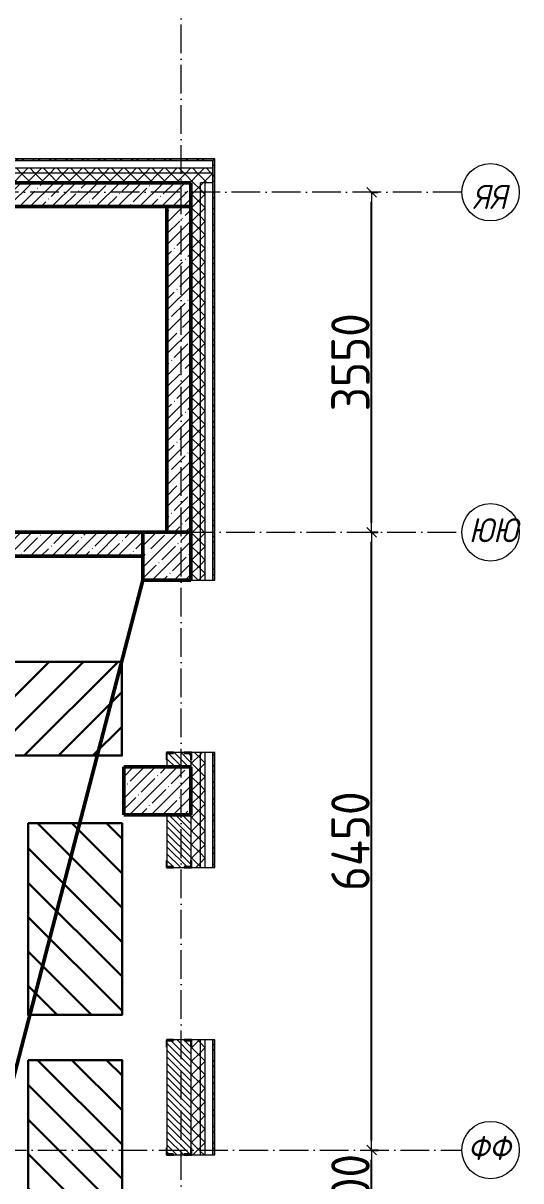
# Model space of a CAD drawing. Header units: millimetres. Extents: x -356862 to 418287, y 0 to 839748.
# Drawn here: x 241930 to 247119, y 534276 to 546362 of the extents above; entities that cross this region are included whole.
import ezdxf

# ---------------------------------------------------------------- set-up
doc = ezdxf.new("R2010")
doc.units = ezdxf.units.MM
doc.linetypes.add('50_200_ШТРИХ_1Т_ш5_п1_п1_', pattern=[700, 500, -100, 0, -100])
for name, color, linetype, lineweight in [('0) строит. леса', 20, 'Continuous', 30), ('A-____-____-DIMS', 7, 'Continuous', 9), ('A-DETL-____-OTLN-1', 7, 'Continuous', 50), ('A-GENM-____-MCUT', 7, 'Continuous', 25), ('A-GENM-____-OTLN-1', 7, 'Continuous', 25), ('A-WALL-____-MCUT', 7, 'Continuous', 13), ('A-WALL-____-MCUT-1', 7, 'Continuous', 9), ('A-WALL-____-MCUT-2', 7, 'Continuous', 50), ('A-WALL-____-PATT-1', 7, 'Continuous', 9), ('A-WALL-FNSH-MCUT-1', 7, 'Continuous', 9), ('S-COLS-____-MCUT', 7, 'Continuous', 50), ('S-COLS-____-OTLN', 7, 'Continuous', 9), ('S-GRID-____-IDEN', 7, 'Continuous', 9), ('S-GRID-____-OTLN-1', 7, '50_200_ШТРИХ_1Т_ш5_п1_п1_', 9)]:
    doc.layers.add(name, color=color, linetype=linetype, lineweight=lineweight)
doc.styles.add('ISOCPEUR_I_9', font='isocpeui.ttf', dxfattribs={"width": 0.9, "height": 250})
doc.styles.add('СПДС', font='isocpeur.ttf', dxfattribs={"width": 0.9})
doc.dimstyles.new('Размера А3', dxfattribs={"dimtxt": 200, "dimasz": 100, "dimexe": 70, "dimexo": 100, "dimgap": 20, "dimtad": 1, "dimdec": 0, "dimrnd": 10, "dimzin": 0, "dimdsep": 46, "dimtxsty": 'СПДС', "dimblk": 'ARROWHEAD_6', "dimcen": 1, "dimclrd": 256, "dimclre": 256, "dimclrt": 256, "dimazin": 0, "dimtfac": 1, "dimtdec": 0, "dimtmove": 2, "dimatfit": 3, "dimfxl": 1, "dimtolj": 1, "dimtzin": 0, "dimarcsym": 0})
pattern_1 = [(45, (142429.06, 459015.94), (-85.53659, 85.53659), []), (45, (142486.08, 459015.94), (-85.53659, 85.53659), [])]
pattern_2 = [(45, (142429.06, 459015.94), (-70.71068, 70.71068), []), (135, (142429.06, 459015.94), (-70.71068, -70.71068), [])]
pattern_3 = [(135, (142429.057, 459015.94), (-35.35534, -35.35534), [])]
pattern_4 = [(45, (142429.06, 459015.94), (-114.04925, 114.04925), []), (45, (142543.1, 459015.94), (-114.04925, 114.04925), [201.612, -40.322, 3.353, -36.97])]

# ---------------------------------------------------------------- blocks, each defined once
blk = doc.blocks.new('BSC_Колонна _Прямоугольная - 500х700-V102-АР1_План отверстий 3 этажа в осях 1-64_Ю-ЯЯ')
at = {"layer": 'S-COLS-____-OTLN'}
h = blk.add_hatch(dxfattribs=at)
h.set_pattern_fill('FP_107', color=256, style=0, pattern_type=2)
h.set_pattern_definition([(315, (-79331.04, 100900), (114.04925, 114.04925), []), (315, (-79331.04, 100785.95), (114.04925, 114.04925), [201.613, -40.323, 3.353, -36.97])])
h.paths.add_polyline_path([(-250, -350), (250, -350), (250, 350), (-250, 350)], flags=0)
at = {"layer": 'S-COLS-____-MCUT'}
for p, q in [((250, 350), (-250, 350)), ((-250, 350), (-250, -350)), ((250, -350), (250, 350)), ((-250, -350), (250, -350))]:
    blk.add_line(p, q, dxfattribs=at)
blk = doc.blocks.new('BSC_Колонна _Прямоугольная - 500х500-V104-АР1_План отверстий 3 этажа в осях 1-64_Ю-ЯЯ')
at = {"layer": 'S-COLS-____-OTLN'}
h = blk.add_hatch(dxfattribs=at)
h.set_pattern_fill('FP_109', color=256, style=0, pattern_type=2)
h.set_pattern_definition([(135, (81781.04, -101000), (-114.04925, -114.04925), []), (135, (81781.04, -100885.95), (-114.04925, -114.04925), [201.613, -40.323, 3.353, -36.97])])
h.paths.add_polyline_path([(250, 250), (-250, 250), (-250, -250), (250, -250)], flags=0)
at = {"layer": 'S-COLS-____-MCUT'}
for p, q in [((250, 250), (-250, 250)), ((-250, 250), (-250, -250)), ((250, -250), (250, 250)), ((-250, -250), (250, -250))]:
    blk.add_line(p, q, dxfattribs=at)
blk = doc.blocks.new('Фахверк_СКБ_Уголок - 250_3380-27498580-АР1_План отверстий 3 этажа в осях 1-64_Ю-ЯЯ')
at = {"layer": 'A-GENM-____-MCUT'}
for p, q in [((200, 181), (125, 181)), ((125, 181), (125, 106)), ((131, 106), (131, 175)), ((131, 175), (200, 175)), ((200, 175), (200, 181)), ((125, 106), (131, 106)), ((131, -6), (125, -6)), ((125, -6), (125, -81)), ((125, -81), (200, -81)), ((131, -75), (131, -6)), ((200, -75), (131, -75)), ((200, -81), (200, -75))]:
    blk.add_line(p, q, dxfattribs=at)
blk = doc.blocks.new('Фахверк_СКБ_Уголок - 250_3380_зеркало-28514702-АР1_План отверстий 3 этажа в осях 1-64_Ю-ЯЯ')
at = {"layer": 'A-GENM-____-MCUT'}
for p, q in [((200, 181), (125, 181)), ((125, 181), (125, 106)), ((131, 106), (131, 175)), ((131, 175), (200, 175)), ((200, 175), (200, 181)), ((125, 106), (131, 106)), ((131, -6), (125, -6)), ((125, -6), (125, -81)), ((125, -81), (200, -81)), ((131, -75), (131, -6)), ((200, -75), (131, -75)), ((200, -81), (200, -75))]:
    blk.add_line(p, q, dxfattribs=at)
blk = doc.blocks.new('Ось сетки - Круг_Ø6_00__ISO-2_5_0_9K_-25732049-АР1_План отверстий 3 этажа в осях 1-64_Ю-ЯЯ')
at = {"layer": 'S-GRID-____-IDEN'}
blk.add_circle((0, 0), 3, dxfattribs=at)
blk = doc.blocks.new('ARROWHEAD_6')
at = {"color": 0, "linetype": 'Continuous'}
for p, q in [((0, 0), (-1, 0)), ((-0.5, -0.5), (0.5, 0.5))]:
    blk.add_line(p, q, dxfattribs=at)
blk = doc.blocks.new('*D2661')
at = {"layer": 'A-____-____-DIMS', "lineweight": -2, "transparency": 16777216}
for p, q in [((245557, 534597), (245633, 534597)), ((245563, 533697), (245563, 534497)), ((245557, 533597), (245633, 533597))]:
    blk.add_line(p, q, dxfattribs=at)
at = {"layer": 'Defpoints', "color": 0, "transparency": 16777216}
for p in [(245457, 534597), (245563, 534597), (245457, 533597)]:
    blk.add_point(p, dxfattribs=at)
at = {"layer": 'A-____-____-DIMS', "lineweight": -2, "transparency": 16777216, "xscale": 100, "yscale": 100, "zscale": 100}
for p, rotation in [((245563, 534597), 90), ((245563, 533597), 270)]:
    blk.add_blockref('ARROWHEAD_6', p, dxfattribs=dict(at, rotation=rotation))
at = {"layer": 'A-____-____-DIMS', "transparency": 16777216, "insert": (245343, 534097), "char_height": 400, "attachment_point": 5, "rotation": 90, "style": 'СПДС'}
blk.add_mtext('\\A1;1000', dxfattribs=at)
blk = doc.blocks.new('*D2662')
at = {"layer": 'A-____-____-DIMS', "lineweight": -2, "transparency": 16777216}
for p, q in [((245557, 541047), (245633, 541047)), ((245563, 534697), (245563, 540947)), ((245557, 534597), (245633, 534597))]:
    blk.add_line(p, q, dxfattribs=at)
at = {"layer": 'Defpoints', "color": 0, "transparency": 16777216}
for p in [(245457, 541047), (245563, 541047), (245457, 534597)]:
    blk.add_point(p, dxfattribs=at)
at = {"layer": 'A-____-____-DIMS', "lineweight": -2, "transparency": 16777216, "xscale": 100, "yscale": 100, "zscale": 100}
for p, rotation in [((245563, 541047), 90), ((245563, 534597), 270)]:
    blk.add_blockref('ARROWHEAD_6', p, dxfattribs=dict(at, rotation=rotation))
at = {"layer": 'A-____-____-DIMS', "transparency": 16777216, "insert": (245343, 537822), "char_height": 400, "attachment_point": 5, "rotation": 90, "style": 'СПДС'}
blk.add_mtext('\\A1;6450', dxfattribs=at)
blk = doc.blocks.new('*D2663')
at = {"layer": 'A-____-____-DIMS', "lineweight": -2, "transparency": 16777216}
for p, q in [((245557, 544597), (245633, 544597)), ((245563, 541147), (245563, 544497)), ((245557, 541047), (245633, 541047))]:
    blk.add_line(p, q, dxfattribs=at)
at = {"layer": 'Defpoints', "color": 0, "transparency": 16777216}
for p in [(245457, 544597), (245563, 544597), (245457, 541047)]:
    blk.add_point(p, dxfattribs=at)
at = {"layer": 'A-____-____-DIMS', "lineweight": -2, "transparency": 16777216, "xscale": 100, "yscale": 100, "zscale": 100}
for p, rotation in [((245563, 544597), 90), ((245563, 541047), 270)]:
    blk.add_blockref('ARROWHEAD_6', p, dxfattribs=dict(at, rotation=rotation))
at = {"layer": 'A-____-____-DIMS', "transparency": 16777216, "insert": (245343, 542822), "char_height": 400, "attachment_point": 5, "rotation": 90, "style": 'СПДС'}
blk.add_mtext('\\A1;3550', dxfattribs=at)

msp = doc.modelspace()

# ---------------------------------------------------------------- hatches: boundary and pattern name
at = {"layer": '0) строит. леса'}
h = msp.add_hatch(dxfattribs=at)
h.set_pattern_fill('ANSI31', color=256, scale=80)
h.set_pattern_definition([(45, (241399.98, 684733.78), (-179.60512, 179.60512), [])])
h.paths.add_polyline_path([(240959.7529, 538715.278), (242959.7529, 538715.278), (242959.7529, 539695.278), (240959.7529, 539695.278)])
h = msp.add_hatch(dxfattribs=at)
h.set_pattern_fill('ANSI31', color=256, scale=80, angle=-90)
h.set_pattern_definition([(315, (387999.6, 537568.47), (179.60512, 179.60512), [])])
h.paths.add_polyline_path([(241981.1075, 538008.6965), (241981.1075, 536008.6965), (242961.1075, 536008.6965), (242961.1075, 538008.6965)])
h = msp.add_hatch(dxfattribs=at)
h.set_pattern_fill('ANSI31', color=256, scale=80, angle=-90)
h.set_pattern_definition([(315, (387999.6, 535097.48), (179.60512, 179.60512), [])])
h.paths.add_polyline_path([(241981.1075, 535537.7111), (241981.1075, 533537.7111), (242961.1075, 533537.7111), (242961.1075, 535537.7111)])
at = {"layer": 'A-WALL-____-PATT-1'}
h = msp.add_hatch(dxfattribs=at)
h.set_pattern_fill('FP_6', color=256, style=0, pattern_type=2)
h.set_pattern_definition(pattern_1)
h.paths.add_polyline_path([(243909.0567, 544926.983), (243929.0567, 544926.983), (243929.0567, 544946.983), (236929.0567, 544946.983), (236929.0567, 544926.983), (241393.0309, 544926.983)], flags=0)
h.paths.add_polyline_path([(235929.0567, 544926.983), (235929.0567, 544946.983), (234179.0567, 544946.983), (234179.0567, 544926.983), (234323.1737, 544926.983)], flags=0)
h = msp.add_hatch(dxfattribs=at)
h.set_pattern_fill('FP_6', color=256, style=0, pattern_type=2)
h.set_pattern_definition(pattern_1)
h.paths.add_polyline_path([(243929.0567, 528496.983), (243929.0567, 529746.983), (243909.0567, 529746.983), (243909.0567, 528496.983)], flags=0)
h.paths.add_polyline_path([(243929.0567, 531546.983), (243929.0567, 532746.983), (243909.0567, 532746.983), (243909.0567, 531546.983)], flags=0)
h.paths.add_polyline_path([(243909.0567, 534546.983), (243929.0567, 534546.983), (243929.0567, 535746.983), (243909.0567, 535746.983), (243909.0567, 535613.2151)], flags=0)
h.paths.add_polyline_path([(243929.0567, 537546.983), (243929.0567, 538746.983), (243909.0567, 538746.983), (243909.0567, 537546.983)], flags=0)
h.paths.add_polyline_path([(243929.0567, 540546.983), (243929.0567, 544926.983), (243909.0567, 544926.983), (243909.0567, 540546.983)], flags=0)
h = msp.add_hatch(dxfattribs=at)
h.set_pattern_fill('FP_4', color=256, style=0, pattern_type=2)
h.set_pattern_definition(pattern_2)
h.paths.add_polyline_path([(243909.0567, 544796.983), (243909.0567, 544846.983), (236929.0567, 544846.983), (236929.0567, 544796.983), (241393.0309, 544796.983)], flags=0)
h.paths.add_polyline_path([(235929.0567, 544796.983), (235929.0567, 544846.983), (234179.0567, 544846.983), (234179.0567, 544796.983), (234323.1737, 544796.983)], flags=0)
h.paths.add_polyline_path([(228254.0567, 544796.983), (229379.0567, 544796.983), (229379.0567, 544846.983), (228254.0567, 544846.983)], flags=0)
h.paths.add_polyline_path([(226454.0567, 544796.983), (226454.0567, 544846.983), (225329.0567, 544846.983), (225329.0567, 544796.983), (226369.5844, 544796.983)], flags=0)
h.paths.add_polyline_path([(222834.6559, 544796.983), (223529.0567, 544796.983), (223529.0567, 544846.983), (222479.0567, 544846.983), (222479.0567, 544796.983)], flags=0)
h.paths.add_polyline_path([(219479.0567, 544796.983), (220679.0567, 544796.983), (220679.0567, 544846.983), (219479.0567, 544846.983)], flags=0)
h.paths.add_polyline_path([(217679.0567, 544796.983), (217679.0567, 544846.983), (214129.0567, 544846.983), (214129.0567, 544796.983), (216648.5309, 544796.983)], flags=0)
h.paths.add_polyline_path([(212329.0567, 544796.983), (212329.0567, 544846.983), (211129.0567, 544846.983), (211129.0567, 544796.983)], flags=0)
h.paths.add_polyline_path([(206329.0567, 544796.983), (206329.0567, 544846.983), (205079.0567, 544846.983), (205079.0567, 544796.983), (206043.7451, 544796.983)], flags=0)
h.paths.add_polyline_path([(208129.0567, 544796.983), (209329.0567, 544796.983), (209329.0567, 544846.983), (208129.0567, 544846.983)], flags=0)
h.paths.add_polyline_path([(200279.0567, 544796.983), (200279.0567, 544846.983), (199079.0567, 544846.983), (199079.0567, 544796.983)], flags=0)
h.paths.add_polyline_path([(203279.0567, 544796.983), (203279.0567, 544846.983), (202079.0567, 544846.983), (202079.0567, 544796.983), (202508.8166, 544796.983)], flags=0)
h.paths.add_polyline_path([(197279.0567, 544796.983), (197279.0567, 544846.983), (196079.0567, 544846.983), (196079.0567, 544796.983)], flags=0)
h.paths.add_polyline_path([(194279.0567, 544796.983), (194279.0567, 544846.983), (192479.0567, 544846.983), (192479.0567, 544796.983)], flags=0)
h = msp.add_hatch(dxfattribs=at)
h.set_pattern_fill('FP_4', color=256, style=0, pattern_type=2)
h.set_pattern_definition(pattern_2)
h.paths.add_polyline_path([(243829.0567, 544696.983), (243909.0567, 544696.983), (243909.0567, 544796.983), (236929.0567, 544796.983), (236929.0567, 544696.983), (243779.0567, 544696.983)], flags=0)
h.paths.add_polyline_path([(235929.0567, 544696.983), (235929.0567, 544796.983), (234179.0567, 544796.983), (234179.0567, 544702.983), (234254.0567, 544702.983), (234254.0567, 544696.983), (235429.0567, 544696.983)], flags=0)
h.paths.add_polyline_path([(226379.0567, 544696.983), (226379.0567, 544702.983), (226454.0567, 544702.983), (226454.0567, 544796.983), (225329.0567, 544796.983), (225329.0567, 544696.983), (226369.5844, 544696.983)], flags=0)
h.paths.add_polyline_path([(229020.7809, 544696.983), (229304.0567, 544696.983), (229304.0567, 544702.983), (229379.0567, 544702.983), (229379.0567, 544796.983), (228254.0567, 544796.983), (228254.0567, 544702.983), (228329.0567, 544702.983), (228329.0567, 544696.983)], flags=0)
h.paths.add_polyline_path([(223454.0567, 544696.983), (223454.0567, 544702.983), (223529.0567, 544702.983), (223529.0567, 544796.983), (222479.0567, 544796.983), (222479.0567, 544702.983), (222554.0567, 544702.983), (222554.0567, 544696.983), (222834.6559, 544696.983)], flags=0)
h.paths.add_polyline_path([(220604.0567, 544696.983), (220604.0567, 544702.983), (220679.0567, 544702.983), (220679.0567, 544796.983), (219479.0567, 544796.983), (219479.0567, 544702.983), (219554.0567, 544702.983), (219554.0567, 544696.983), (220429.0567, 544696.983)], flags=0)
h.paths.add_polyline_path([(217679.0567, 544696.983), (217679.0567, 544796.983), (214129.0567, 544796.983), (214129.0567, 544702.983), (214204.0567, 544702.983), (214204.0567, 544696.983), (217179.0567, 544696.983)], flags=0)
h.paths.add_polyline_path([(211629.0567, 544696.983), (212254.0567, 544696.983), (212254.0567, 544702.983), (212329.0567, 544702.983), (212329.0567, 544796.983), (211129.0567, 544796.983), (211129.0567, 544696.983)], flags=0)
h.paths.add_polyline_path([(205679.0567, 544696.983), (206254.0567, 544696.983), (206254.0567, 544702.983), (206329.0567, 544702.983), (206329.0567, 544796.983), (205079.0567, 544796.983), (205079.0567, 544702.983), (205154.0567, 544702.983), (205154.0567, 544696.983), (205179.0567, 544696.983)], flags=0)
h.paths.add_polyline_path([(208204.0567, 544696.983), (209254.0567, 544696.983), (209254.0567, 544702.983), (209329.0567, 544702.983), (209329.0567, 544796.983), (208129.0567, 544796.983), (208129.0567, 544702.983), (208204.0567, 544702.983)], flags=0)
h.paths.add_polyline_path([(202508.8166, 544696.983), (203204.0567, 544696.983), (203204.0567, 544702.983), (203279.0567, 544702.983), (203279.0567, 544796.983), (202079.0567, 544796.983), (202079.0567, 544702.983), (202154.0567, 544702.983), (202154.0567, 544696.983)], flags=0)
h.paths.add_polyline_path([(200204.0567, 544696.983), (200204.0567, 544702.983), (200279.0567, 544702.983), (200279.0567, 544796.983), (199079.0567, 544796.983), (199079.0567, 544702.983), (199154.0567, 544702.983), (199154.0567, 544696.983), (199679.0567, 544696.983)], flags=0)
h.paths.add_polyline_path([(196154.0567, 544696.983), (197204.0567, 544696.983), (197204.0567, 544702.983), (197279.0567, 544702.983), (197279.0567, 544796.983), (196079.0567, 544796.983), (196079.0567, 544702.983), (196154.0567, 544702.983)], flags=0)
h.paths.add_polyline_path([(194204.0567, 544696.983), (194204.0567, 544702.983), (194279.0567, 544702.983), (194279.0567, 544796.983), (192479.0567, 544796.983), (192479.0567, 544696.983), (193429.0567, 544696.983)], flags=0)
h = msp.add_hatch(dxfattribs=at)
h.set_pattern_fill('FP_12', color=256, style=0, pattern_type=2)
h.set_pattern_definition(pattern_4)
h.paths.add_polyline_path([(243679.0567, 544446.983), (243679.0567, 544696.983), (236929.0567, 544696.983), (236929.0567, 544446.983), (241393.0309, 544446.983)], flags=0)
h = msp.add_hatch(dxfattribs=at)
h.set_pattern_fill('FP_4', color=256, style=0, pattern_type=2)
h.set_pattern_definition(pattern_2)
h.paths.add_polyline_path([(243679.0567, 505811.983), (243779.0567, 505811.983), (243779.0567, 506096.983), (243679.0567, 506096.983)], flags=0)
h.paths.add_polyline_path([(243779.0567, 507096.983), (243779.0567, 514796.983), (243685.0567, 514796.983), (243685.0567, 514721.983), (243679.0567, 514721.983), (243679.0567, 507096.983)], flags=0)
h.paths.add_polyline_path([(243685.0567, 528496.983), (243779.0567, 528496.983), (243779.0567, 529746.983), (243685.0567, 529746.983), (243685.0567, 529671.983), (243679.0567, 529671.983), (243679.0567, 528571.983), (243685.0567, 528571.983), (243685.0567, 528502.983)], flags=0)
h.paths.add_polyline_path([(243779.0567, 531546.983), (243779.0567, 532746.983), (243679.0567, 532746.983), (243679.0567, 531621.983), (243685.0567, 531621.983), (243685.0567, 531546.983)], flags=0)
h.paths.add_polyline_path([(243779.0567, 534546.983), (243779.0567, 535746.983), (243685.0567, 535746.983), (243685.0567, 535671.983), (243679.0567, 535671.983), (243679.0567, 534621.983), (243685.0567, 534621.983), (243685.0567, 534546.983)], flags=0)
h.paths.add_polyline_path([(243779.0567, 537546.983), (243779.0567, 538746.983), (243685.0567, 538746.983), (243685.0567, 538671.983), (243679.0567, 538671.983), (243679.0567, 537621.983), (243685.0567, 537621.983), (243685.0567, 537546.983)], flags=0)
h.paths.add_polyline_path([(243779.0567, 540546.983), (243779.0567, 544696.983), (243679.0567, 544696.983), (243679.0567, 540546.983)], flags=0)
h = msp.add_hatch(dxfattribs=at)
h.set_pattern_fill('FP_4', color=256, style=0, pattern_type=2)
h.set_pattern_definition(pattern_2)
h.paths.add_polyline_path([(243829.0567, 505811.983), (243829.0567, 506096.983), (243779.0567, 506096.983), (243779.0567, 505811.983)], flags=0)
h.paths.add_polyline_path([(243829.0567, 507096.983), (243829.0567, 514796.983), (243779.0567, 514796.983), (243779.0567, 507096.983)], flags=0)
h.paths.add_polyline_path([(243829.0567, 528496.983), (243829.0567, 529746.983), (243779.0567, 529746.983), (243779.0567, 528496.983)], flags=0)
h.paths.add_polyline_path([(243829.0567, 531546.983), (243829.0567, 532746.983), (243779.0567, 532746.983), (243779.0567, 531546.983)], flags=0)
h.paths.add_polyline_path([(243779.0567, 534546.983), (243829.0567, 534546.983), (243829.0567, 535746.983), (243779.0567, 535746.983), (243779.0567, 535613.2151)], flags=0)
h.paths.add_polyline_path([(243829.0567, 537546.983), (243829.0567, 538746.983), (243779.0567, 538746.983), (243779.0567, 537546.983)], flags=0)
h.paths.add_polyline_path([(243779.0567, 540546.983), (243829.0567, 540546.983), (243829.0567, 544696.983), (243779.0567, 544696.983)], flags=0)
h = msp.add_hatch(dxfattribs=at)
h.set_pattern_fill('FP_12', color=256, style=0, pattern_type=2)
h.set_pattern_definition(pattern_4)
h.paths.add_polyline_path([(243679.0567, 541046.983), (243679.0567, 544446.983), (243429.0567, 544446.983), (243429.0567, 541046.983)], flags=0)
h = msp.add_hatch(dxfattribs=at)
h.set_pattern_fill('FP_12', color=256, style=0, pattern_type=2)
h.set_pattern_definition(pattern_4)
h.paths.add_polyline_path([(243179.0567, 540796.983), (243179.0567, 541046.983), (236179.0567, 541046.983), (236179.0567, 540796.983), (241393.0309, 540796.983)], flags=0)
h = msp.add_hatch(dxfattribs=at)
h.set_pattern_fill('FP_9', color=256, style=0, pattern_type=2)
h.set_pattern_definition(pattern_3)
h.paths.add_polyline_path([(243535.0567, 538596.983), (243679.0567, 538596.983), (243679.0567, 538740.983), (243610.0567, 538740.983), (243610.0567, 538746.983), (243498.0567, 538746.983), (243498.0567, 538740.983), (243429.0567, 538740.983), (243429.0567, 538596.983)], flags=0)
h = msp.add_hatch(dxfattribs=at)
h.set_pattern_fill('FP_9', color=256, style=0, pattern_type=2)
h.set_pattern_definition(pattern_3)
h.paths.add_polyline_path([(243498.0567, 534546.983), (243610.0567, 534546.983), (243610.0567, 534552.983), (243679.0567, 534552.983), (243679.0567, 535740.983), (243610.0567, 535740.983), (243610.0567, 535746.983), (243498.0567, 535746.983), (243498.0567, 535740.983), (243429.0567, 535740.983), (243429.0567, 534552.983), (243498.0567, 534552.983)], flags=0)
h.paths.add_polyline_path([(243610.0567, 537546.983), (243610.0567, 537552.983), (243679.0567, 537552.983), (243679.0567, 538096.983), (243429.0567, 538096.983), (243429.0567, 537552.983), (243498.0567, 537552.983), (243498.0567, 537546.983)], flags=0)

# ---------------------------------------------------------------- linework, layer by layer
at = {"layer": '0) строит. леса'}
for points in [[(240959.7529, 538715.278), (242959.7529, 538715.278), (242959.7529, 539695.278), (240959.7529, 539695.278)], [(241981.1075, 538008.6965), (241981.1075, 536008.6965), (242961.1075, 536008.6965), (242961.1075, 538008.6965)], [(241981.1075, 535537.7111), (241981.1075, 533537.7111), (242961.1075, 533537.7111), (242961.1075, 535537.7111)]]:
    msp.add_lwpolyline(points, close=True, dxfattribs=at)
at = {"layer": 'A-DETL-____-OTLN-1'}
msp.add_line((236379.0567, 514396.983), (243179.0567, 540546.983), dxfattribs=at)
at = {"layer": 'A-WALL-____-MCUT'}
for p, q in [((243909.0567, 544926.983), (236929.0567, 544926.983)), ((243909.0567, 540546.983), (243909.0567, 544926.983)), ((243679.0567, 540546.983), (243909.0567, 540546.983)), ((243610.0567, 538746.983), (243498.0567, 538746.983)), ((243909.0567, 538746.983), (243685.0567, 538746.983)), ((243909.0567, 537546.983), (243909.0567, 538746.983)), ((243429.0567, 538671.983), (243429.0567, 538596.983)), ((243679.0567, 538671.983), (243679.0567, 538596.983)), ((243429.0567, 538096.983), (243429.0567, 537621.983)), ((243679.0567, 538096.983), (243679.0567, 537621.983)), ((243498.0567, 537546.983), (243610.0567, 537546.983)), ((243685.0567, 537546.983), (243909.0567, 537546.983)), ((243429.0567, 535671.983), (243429.0567, 534621.983)), ((243610.0567, 535746.983), (243498.0567, 535746.983)), ((243679.0567, 535671.983), (243679.0567, 534621.983)), ((243909.0567, 535746.983), (243685.0567, 535746.983)), ((243909.0567, 534546.983), (243909.0567, 535746.983)), ((243498.0567, 534546.983), (243610.0567, 534546.983)), ((243685.0567, 534546.983), (243909.0567, 534546.983))]:
    msp.add_line(p, q, dxfattribs=at)
at = {"layer": 'A-WALL-____-MCUT-1'}
for p, q in [((243909.0567, 544846.983), (236929.0567, 544846.983)), ((243909.0567, 544796.983), (236929.0567, 544796.983)), ((243779.0567, 540546.983), (243779.0567, 544696.983)), ((243909.0567, 544696.983), (243779.0567, 544696.983)), ((243829.0567, 540546.983), (243829.0567, 544696.983)), ((243779.0567, 537546.983), (243779.0567, 538746.983)), ((243829.0567, 537546.983), (243829.0567, 538746.983)), ((243779.0567, 534546.983), (243779.0567, 535746.983)), ((243829.0567, 534546.983), (243829.0567, 535746.983))]:
    msp.add_line(p, q, dxfattribs=at)
at = {"layer": 'A-WALL-____-MCUT-2'}
for p, q in [((236929.0567, 544696.983), (243679.0567, 544696.983)), ((243679.0567, 541046.983), (243679.0567, 544696.983)), ((243679.0567, 544446.983), (236929.0567, 544446.983)), ((243429.0567, 544446.983), (243429.0567, 541046.983)), ((243179.0567, 541046.983), (236179.0567, 541046.983)), ((236179.0567, 540796.983), (243179.0567, 540796.983))]:
    msp.add_line(p, q, dxfattribs=at)
at = {"layer": 'A-WALL-FNSH-MCUT-1'}
for p, q in [((243929.0567, 544946.983), (236929.0567, 544946.983)), ((236929.0567, 544926.983), (243909.0567, 544926.983)), ((243909.0567, 544926.983), (243909.0567, 540546.983)), ((243929.0567, 540546.983), (243929.0567, 544946.983)), ((243909.0567, 540546.983), (243929.0567, 540546.983)), ((243929.0567, 538746.983), (243909.0567, 538746.983)), ((243909.0567, 538746.983), (243909.0567, 537546.983)), ((243929.0567, 537546.983), (243929.0567, 538746.983)), ((243909.0567, 537546.983), (243929.0567, 537546.983)), ((243929.0567, 535746.983), (243909.0567, 535746.983)), ((243909.0567, 535746.983), (243909.0567, 534546.983)), ((243929.0567, 534546.983), (243929.0567, 535746.983)), ((243909.0567, 534546.983), (243929.0567, 534546.983))]:
    msp.add_line(p, q, dxfattribs=at)
at = {"layer": 'S-GRID-____-OTLN-1', "color": 251, "ltscale": 0.6, "true_color": 0x636466}
for p, q in [((243579.0567, 498996.983), (243579.0567, 549908.7924)), ((246503.4633, 544596.983), (137760.2865, 544596.983)), ((137760.2865, 541046.983), (246503.4633, 541046.983)), ((191671.0744, 534596.983), (246503.4633, 534596.983))]:
    msp.add_line(p, q, dxfattribs=at)

# ---------------------------------------------------------------- block references
at = {"layer": 'A-GENM-____-OTLN-1'}
for name, p, rotation in [('Фахверк_СКБ_Уголок - 250_3380_зеркало-28514702-АР1_План отверстий 3 этажа в осях 1-64_Ю-ЯЯ', (243504.0567, 538871.983), 269.9999999999999), ('Фахверк_СКБ_Уголок - 250_3380-27498580-АР1_План отверстий 3 этажа в осях 1-64_Ю-ЯЯ', (243604.0567, 537421.983), 89.99999999999993), ('Фахверк_СКБ_Уголок - 250_3380-27498580-АР1_План отверстий 3 этажа в осях 1-64_Ю-ЯЯ', (243504.0567, 535871.983), 269.9999999999999), ('Фахверк_СКБ_Уголок - 250_3380-27498580-АР1_План отверстий 3 этажа в осях 1-64_Ю-ЯЯ', (243604.0567, 534421.983), 89.99999999999993)]:
    msp.add_blockref(name, p, dxfattribs=dict(at, rotation=rotation))
at = {"layer": 'S-COLS-____-OTLN'}
for name, p, rotation in [('BSC_Колонна _Прямоугольная - 500х500-V104-АР1_План отверстий 3 этажа в осях 1-64_Ю-ЯЯ', (243429.0567, 540796.983), 269.9999999999997), ('BSC_Колонна _Прямоугольная - 500х700-V102-АР1_План отверстий 3 этажа в осях 1-64_Ю-ЯЯ', (243329.0567, 538346.983), 89.9999999999999)]:
    msp.add_blockref(name, p, dxfattribs=dict(at, rotation=rotation))
at = {"layer": 'S-GRID-____-IDEN', "xscale": 99.99999999999993, "yscale": 99.99999999999993, "zscale": 99.99999999999993}
for p, rotation in [((246803.4633, 544596.983), 89.9999999999998), ((246803.4633, 541046.983), 269.9999999999995), ((246803.4633, 534596.983), 269.9999999999995)]:
    msp.add_blockref('Ось сетки - Круг_Ø6_00__ISO-2_5_0_9K_-25732049-АР1_План отверстий 3 этажа в осях 1-64_Ю-ЯЯ', p, dxfattribs=dict(at, rotation=rotation))

# ---------------------------------------------------------------- texts
at = {"layer": 'S-GRID-____-IDEN', "char_height": 250, "attachment_point": 1, "style": 'ISOCPEUR_I_9'}
for s, insert, width in [('ЯЯ', (246618.3929, 544673.0588), 447.341625), ('ЮЮ', (246577.6838, 541193.6154), 533.923875), ('ФФ', (246565.5338, 534743.6154), 562.784625)]:
    msp.add_mtext(s, dxfattribs=dict(at, insert=insert, width=width))

# ---------------------------------------------------------------- dimensions: what is measured, and where the dimension line sits
at = {"layer": 'A-____-____-DIMS'}
for base, p1, p2, picture, middle in [((245563.2982, 544596.983), (245457.2322, 541046.983), (245457.2322, 544596.983), '*D2663', (245343.2982, 542821.983)), ((245563.2982, 541046.983), (245457.2322, 534596.983), (245457.2322, 541046.983), '*D2662', (245343.2982, 537821.983)), ((245563.2982, 534596.983), (245457.2322, 533596.983), (245457.2322, 534596.983), '*D2661', (245343.2982, 534096.983))]:
    dim = msp.add_linear_dim(base=base, p1=p1, p2=p2, angle=90, dimstyle='Размера А3', override={"dimtxt": 400}, dxfattribs=at)
    dim.commit()
    dim.dimension.update_dxf_attribs({"geometry": picture, "text_midpoint": middle})

doc.saveas('drawing.dxf')
